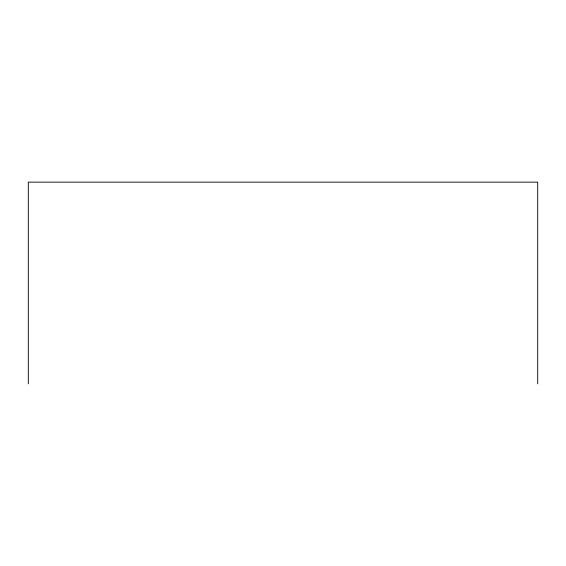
<?xml version="1.0" encoding="UTF-8"?>
<svg xmlns="http://www.w3.org/2000/svg" width="566" height="566" viewBox="0 0 566 566"><rect width="100%" height="100%" fill="white"/><g stroke="black" fill="none" stroke-linecap="round" stroke-linejoin="round"><path stroke-width="0.85" d="M537.7 383.861L537.7 182.139L28.3 182.139L28.3 383.861"/></g></svg>
